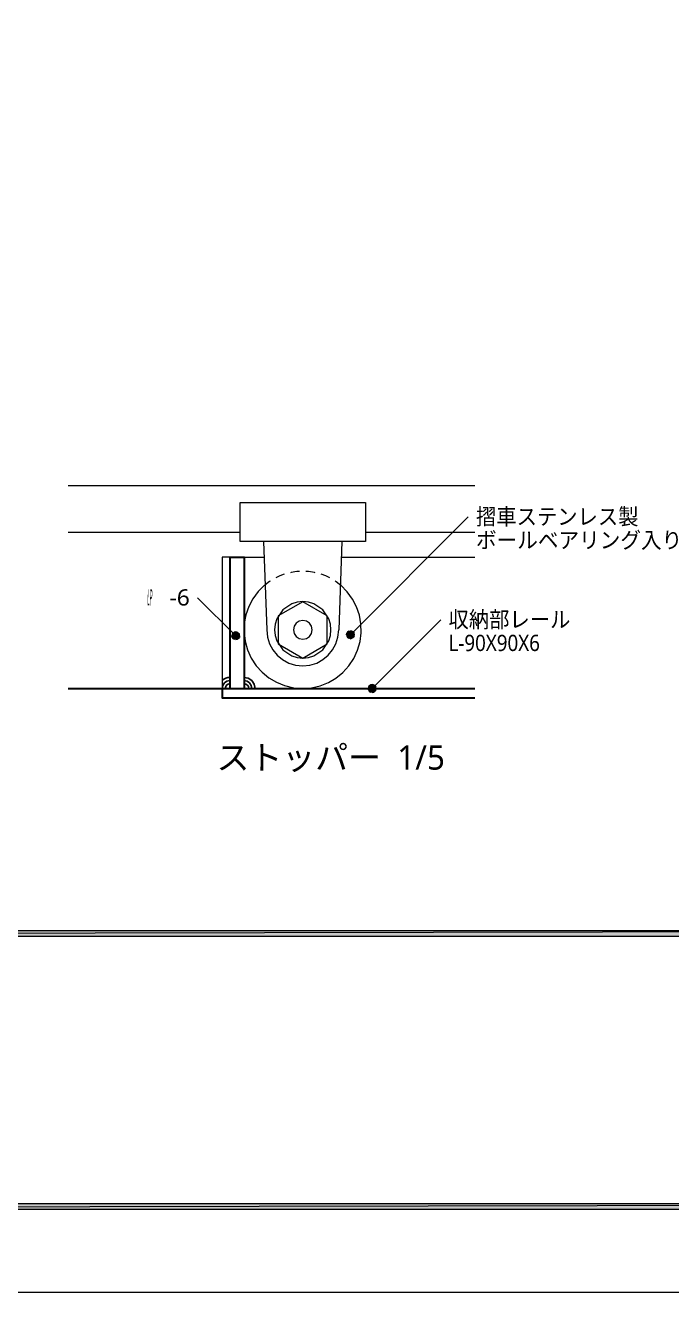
# Model space of a CAD drawing. Header units: millimetres. Extents: x 0 to 420, y 0 to 297.
# Drawn here: x 212.4 to 295.1, y 0 to 162.2 of the extents above; entities that cross this region are included whole.
import ezdxf
from ezdxf.enums import TextEntityAlignment as Align

# ---------------------------------------------------------------- set-up
doc = ezdxf.new("R2010")
doc.units = ezdxf.units.MM
doc.styles.add('kst32b', font='NotoSansJP-Variable.ttf')

msp = doc.modelspace()

# ---------------------------------------------------------------- hatches: boundary and pattern name
h = msp.add_hatch(color=7)
h.paths.add_polyline_path([(239.33, 84.56), (239.14, 84.52), (239.33, 84.07), (239.33, 84.56)])
h.paths.add_polyline_path([(239.14, 84.52), (239.33, 84.07), (238.97, 84.41), (239.14, 84.52)])
h.paths.add_polyline_path([(239.33, 84.07), (238.97, 84.41), (238.87, 84.26), (239.33, 84.07)])
h = msp.add_hatch(color=7)
h.paths.add_polyline_path([(239.8, 84.26), (239.67, 84.41), (239.33, 84.07), (239.8, 84.26)])
h.paths.add_polyline_path([(239.67, 84.41), (239.33, 84.07), (239.52, 84.52), (239.67, 84.41)])
h.paths.add_polyline_path([(239.33, 84.07), (239.52, 84.52), (239.33, 84.56), (239.33, 84.07)])
h = msp.add_hatch(color=7)
h.paths.add_polyline_path([(253.66, 84.56), (253.56, 84.39), (254.02, 84.2), (253.66, 84.56)])
h.paths.add_polyline_path([(253.56, 84.39), (254.02, 84.2), (253.51, 84.2), (253.56, 84.39)])
h.paths.add_polyline_path([(254.02, 84.2), (253.51, 84.2), (253.56, 84.01), (254.02, 84.2)])
h = msp.add_hatch(color=7)
h.paths.add_polyline_path([(254.21, 84.67), (254.02, 84.71), (254.02, 84.2), (254.21, 84.67)])
h.paths.add_polyline_path([(254.02, 84.71), (254.02, 84.2), (253.83, 84.67), (254.02, 84.71)])
h.paths.add_polyline_path([(254.02, 84.2), (253.83, 84.67), (253.66, 84.56), (254.02, 84.2)])
h = msp.add_hatch(color=7)
h.paths.add_polyline_path([(254.53, 84.2), (254.49, 84.39), (254.02, 84.2), (254.53, 84.2)])
h.paths.add_polyline_path([(254.49, 84.39), (254.02, 84.2), (254.38, 84.56), (254.49, 84.39)])
h.paths.add_polyline_path([(254.02, 84.2), (254.38, 84.56), (254.21, 84.67), (254.02, 84.2)])
h = msp.add_hatch(color=7)
h.paths.add_polyline_path([(238.87, 84.26), (238.82, 84.07), (239.33, 84.07), (238.87, 84.26)])
h.paths.add_polyline_path([(238.82, 84.07), (239.33, 84.07), (238.87, 83.86), (238.82, 84.07)])
h.paths.add_polyline_path([(239.33, 84.07), (238.87, 83.86), (238.97, 83.71), (239.33, 84.07)])
h = msp.add_hatch(color=7)
h.paths.add_polyline_path([(238.97, 83.71), (239.14, 83.61), (239.33, 84.07), (238.97, 83.71)])
h.paths.add_polyline_path([(239.14, 83.61), (239.33, 84.07), (239.33, 83.57), (239.14, 83.61)])
h.paths.add_polyline_path([(239.33, 84.07), (239.33, 83.57), (239.52, 83.61), (239.33, 84.07)])
h = msp.add_hatch(color=7)
h.paths.add_polyline_path([(239.67, 83.71), (239.8, 83.86), (239.33, 84.07), (239.67, 83.71)])
h.paths.add_polyline_path([(239.8, 83.86), (239.33, 84.07), (239.82, 84.07), (239.8, 83.86)])
h.paths.add_polyline_path([(239.33, 84.07), (239.82, 84.07), (239.8, 84.26), (239.33, 84.07)])
for points in [[(239.52, 83.61), (239.67, 83.71), (239.33, 84.07), (239.52, 83.61)], [(253.56, 84.01), (253.66, 83.84), (254.02, 84.2), (253.56, 84.01)], [(256.98, 77.79), (256.79, 77.83), (256.79, 77.32), (256.98, 77.79)]]:
    msp.add_hatch(color=7).paths.add_polyline_path(points)
h = msp.add_hatch(color=7)
h.paths.add_polyline_path([(253.66, 83.84), (253.83, 83.74), (254.02, 84.2), (253.66, 83.84)])
h.paths.add_polyline_path([(253.83, 83.74), (254.02, 84.2), (254.02, 83.69), (253.83, 83.74)])
h.paths.add_polyline_path([(254.02, 84.2), (254.02, 83.69), (254.21, 83.74), (254.02, 84.2)])
h = msp.add_hatch(color=7)
h.paths.add_polyline_path([(254.21, 83.74), (254.38, 83.84), (254.02, 84.2), (254.21, 83.74)])
h.paths.add_polyline_path([(254.38, 83.84), (254.02, 84.2), (254.49, 84.01), (254.38, 83.84)])
h.paths.add_polyline_path([(254.02, 84.2), (254.49, 84.01), (254.53, 84.2), (254.02, 84.2)])
h = msp.add_hatch(color=7)
h.paths.add_polyline_path([(256.33, 77.51), (256.29, 77.32), (256.79, 77.32), (256.33, 77.51)])
h.paths.add_polyline_path([(256.29, 77.32), (256.79, 77.32), (256.33, 77.13), (256.29, 77.32)])
h.paths.add_polyline_path([(256.79, 77.32), (256.33, 77.13), (256.43, 76.96), (256.79, 77.32)])
h = msp.add_hatch(color=7)
h.paths.add_polyline_path([(256.79, 77.83), (256.6, 77.79), (256.79, 77.32), (256.79, 77.83)])
h.paths.add_polyline_path([(256.6, 77.79), (256.79, 77.32), (256.43, 77.68), (256.6, 77.79)])
h.paths.add_polyline_path([(256.79, 77.32), (256.43, 77.68), (256.33, 77.51), (256.79, 77.32)])
h = msp.add_hatch(color=7)
h.paths.add_polyline_path([(256.43, 76.96), (256.6, 76.86), (256.79, 77.32), (256.43, 76.96)])
h.paths.add_polyline_path([(256.6, 76.86), (256.79, 77.32), (256.79, 76.81), (256.6, 76.86)])
h.paths.add_polyline_path([(256.79, 77.32), (256.79, 76.81), (256.98, 76.86), (256.79, 77.32)])
h = msp.add_hatch(color=7)
h.paths.add_polyline_path([(257.28, 77.32), (257.26, 77.51), (256.79, 77.32), (257.28, 77.32)])
h.paths.add_polyline_path([(257.26, 77.51), (256.79, 77.32), (257.13, 77.68), (257.26, 77.51)])
h.paths.add_polyline_path([(256.79, 77.32), (257.13, 77.68), (256.98, 77.79), (256.79, 77.32)])
h = msp.add_hatch(color=7)
h.paths.add_polyline_path([(256.98, 76.86), (257.13, 76.96), (256.79, 77.32), (256.98, 76.86)])
h.paths.add_polyline_path([(257.13, 76.96), (256.79, 77.32), (257.26, 77.13), (257.13, 76.96)])
h.paths.add_polyline_path([(256.79, 77.32), (257.26, 77.13), (257.28, 77.32), (256.79, 77.32)])
h = msp.add_hatch(color=7)
h.paths.add_polyline_path([(393.83, 11.35), (394.53, 10.65), (393.83, 45.64), (393.83, 11.35)])
h.paths.add_polyline_path([(394.53, 10.65), (393.83, 45.64), (394.53, 46.33), (394.53, 10.65)])
h.paths.add_polyline_path([(393.83, 45.64), (394.53, 46.33), (26.52, 45.64), (393.83, 45.64)])
h.paths.add_polyline_path([(394.53, 46.33), (26.52, 45.64), (25.82, 46.33), (394.53, 46.33)])
h.paths.add_polyline_path([(26.52, 45.64), (25.82, 46.33), (26.52, 11.35), (26.52, 45.64)])
h.paths.add_polyline_path([(25.82, 46.33), (26.52, 11.35), (25.82, 10.65), (25.82, 46.33)])
h.paths.add_polyline_path([(26.52, 11.35), (25.82, 10.65), (393.83, 11.35), (26.52, 11.35)])
h.paths.add_polyline_path([(25.82, 10.65), (393.83, 11.35), (394.53, 10.65), (25.82, 10.65)])

# ---------------------------------------------------------------- linework, layer by layer
at = {"lineweight": 13}
for points in [[(0.19, 0), (0.19, 296.97), (420.16, 296.97), (420.16, 0)], [(255.93, 96.12), (239.92, 96.12), (239.92, 101.11), (255.93, 101.11)], [(251.52, 84.83), (251.45, 85.55), (251.24, 86.23), (250.47, 87.38), (249.32, 88.15), (248.64, 88.36), (247.91, 88.43), (247.19, 88.36), (246.51, 88.15), (245.36, 87.38), (244.59, 86.23), (244.38, 85.55), (244.31, 84.83), (244.38, 84.1), (244.59, 83.42), (245.36, 82.27), (246.51, 81.5), (247.19, 81.29), (247.91, 81.22), (248.64, 81.29), (249.32, 81.5), (250.47, 82.27), (251.24, 83.42), (251.45, 84.1)], [(244.79, 86.61), (244.79, 83.02), (247.93, 81.22), (251.04, 83.02), (251.04, 86.61), (247.93, 88.41)], [(249.11, 84.83), (249.02, 85.29), (248.76, 85.67), (248.38, 85.93), (247.91, 86.02), (247.45, 85.93), (247.07, 85.67), (246.81, 85.29), (246.72, 84.83), (246.81, 84.36), (247.07, 83.98), (247.45, 83.72), (247.91, 83.63), (248.38, 83.72), (248.76, 83.98), (249.02, 84.36)]]:
    msp.add_lwpolyline(points, close=True, dxfattribs=at)
for points in [[(217.91, 103.31), (269.92, 103.31)], [(254.02, 84.2), (269.09, 99.27)], [(217.91, 97.32), (239.92, 97.32)], [(255.93, 97.32), (269.92, 97.32)], [(242.91, 96.12), (243.31, 84.81)], [(252.92, 96.12), (252.52, 84.81)], [(238.61, 94.13), (237.62, 94.13), (237.62, 77.32)], [(240.41, 94.13), (242.99, 94.13)], [(252.84, 94.13), (269.92, 94.13)], [(243.76, 91.06), (243.65, 91), (243.06, 90.53)], [(245.55, 91.95), (244.98, 91.72), (244.45, 91.48)], [(247.52, 92.31), (247.16, 92.29), (246.42, 92.18), (246.34, 92.14)], [(249.51, 92.14), (249.43, 92.16), (248.67, 92.29), (248.33, 92.31)], [(251.38, 91.46), (250.87, 91.72), (250.27, 91.93)], [(252.79, 90.51), (252.18, 90.97), (252.07, 91.06)], [(243.04, 90.55), (242.21, 89.73), (241.53, 88.81), (241.01, 87.81), (240.64, 86.74), (240.43, 85.63), (240.4, 84.5), (240.53, 83.37), (240.85, 82.25), (241.33, 81.19), (241.96, 80.23), (242.72, 79.39), (243.59, 78.68), (244.55, 78.11), (245.6, 77.68), (246.71, 77.41), (247.87, 77.32), (249.03, 77.41), (250.15, 77.67), (251.2, 78.09), (252.17, 78.66), (253.04, 79.37), (253.8, 80.2), (254.44, 81.15), (254.93, 82.21), (255.25, 83.33), (255.39, 84.46), (255.36, 85.6), (255.16, 86.7), (254.8, 87.77), (254.28, 88.77), (253.6, 89.7), (252.78, 90.52)], [(239.33, 84.07), (234.46, 88.94)], [(256.79, 77.32), (265.58, 86.11)], [(243.31, 84.83), (243.4, 83.9), (243.67, 83.03), (244.1, 82.25), (244.66, 81.57), (245.34, 81.01), (246.12, 80.58), (246.99, 80.32), (247.91, 80.22), (248.84, 80.32), (249.71, 80.58), (250.49, 81.01), (251.17, 81.57), (251.73, 82.25), (252.16, 83.03), (252.42, 83.9), (252.52, 84.83)]]:
    msp.add_lwpolyline(points, dxfattribs=at)
at = {"lineweight": 30}
for points in [[(238.61, 77.32), (238.61, 94.13), (240.41, 94.13), (240.41, 77.32)], [(217.91, 77.32), (269.92, 77.32)], [(237.62, 77.32), (237.62, 76.12), (269.92, 76.12)]]:
    msp.add_lwpolyline(points, dxfattribs=at)
at = {"lineweight": 0}
for points in [[(239.33, 84.07), (238.97, 84.41), (238.87, 84.26)], [(239.14, 84.52), (239.33, 84.07), (238.97, 84.41)], [(239.33, 84.56), (239.14, 84.52), (239.33, 84.07)], [(239.33, 84.07), (239.52, 84.52), (239.33, 84.56)], [(239.67, 84.41), (239.33, 84.07), (239.52, 84.52)], [(239.8, 84.26), (239.67, 84.41), (239.33, 84.07)], [(253.56, 84.39), (254.02, 84.2), (253.51, 84.2)], [(253.66, 84.56), (253.56, 84.39), (254.02, 84.2)], [(254.02, 84.2), (253.83, 84.67), (253.66, 84.56)], [(254.02, 84.71), (254.02, 84.2), (253.83, 84.67)], [(254.21, 84.67), (254.02, 84.71), (254.02, 84.2)], [(254.02, 84.2), (254.38, 84.56), (254.21, 84.67)], [(254.49, 84.39), (254.02, 84.2), (254.38, 84.56)], [(254.53, 84.2), (254.49, 84.39), (254.02, 84.2)], [(238.87, 84.26), (238.82, 84.07), (239.33, 84.07)], [(238.82, 84.07), (239.33, 84.07), (238.87, 83.86)], [(239.33, 84.07), (238.87, 83.86), (238.97, 83.71)], [(238.97, 83.71), (239.14, 83.61), (239.33, 84.07)], [(239.14, 83.61), (239.33, 84.07), (239.33, 83.57)], [(239.33, 84.07), (239.82, 84.07), (239.8, 84.26)], [(239.67, 83.71), (239.8, 83.86), (239.33, 84.07)], [(239.8, 83.86), (239.33, 84.07), (239.82, 84.07)], [(239.33, 84.07), (239.33, 83.57), (239.52, 83.61)], [(239.52, 83.61), (239.67, 83.71), (239.33, 84.07)], [(254.02, 84.2), (253.51, 84.2), (253.56, 84.01)], [(253.56, 84.01), (253.66, 83.84), (254.02, 84.2)], [(253.66, 83.84), (253.83, 83.74), (254.02, 84.2)], [(253.83, 83.74), (254.02, 84.2), (254.02, 83.69)], [(254.02, 84.2), (254.02, 83.69), (254.21, 83.74)], [(254.21, 83.74), (254.38, 83.84), (254.02, 84.2)], [(254.38, 83.84), (254.02, 84.2), (254.49, 84.01)], [(254.02, 84.2), (254.49, 84.01), (254.53, 84.2)], [(256.33, 77.51), (256.29, 77.32), (256.79, 77.32)], [(256.29, 77.32), (256.79, 77.32), (256.33, 77.13)], [(256.79, 77.32), (256.43, 77.68), (256.33, 77.51)], [(256.79, 77.32), (256.33, 77.13), (256.43, 76.96)], [(256.6, 77.79), (256.79, 77.32), (256.43, 77.68)], [(256.43, 76.96), (256.6, 76.86), (256.79, 77.32)], [(256.79, 77.83), (256.6, 77.79), (256.79, 77.32)], [(256.6, 76.86), (256.79, 77.32), (256.79, 76.81)], [(256.98, 77.79), (256.79, 77.83), (256.79, 77.32)], [(256.79, 77.32), (257.13, 77.68), (256.98, 77.79)], [(257.26, 77.51), (256.79, 77.32), (257.13, 77.68)], [(257.28, 77.32), (257.26, 77.51), (256.79, 77.32)], [(256.79, 77.32), (256.79, 76.81), (256.98, 76.86)], [(256.98, 76.86), (257.13, 76.96), (256.79, 77.32)], [(257.13, 76.96), (256.79, 77.32), (257.26, 77.13)], [(256.79, 77.32), (257.26, 77.13), (257.28, 77.32)], [(394.53, 46.33), (26.52, 45.64), (25.82, 46.33)], [(393.83, 45.64), (394.53, 46.33), (26.52, 45.64)], [(26.52, 11.35), (25.82, 10.65), (393.83, 11.35)], [(25.82, 10.65), (393.83, 11.35), (394.53, 10.65)]]:
    msp.add_lwpolyline(points, close=True, dxfattribs=at)
at = {"lineweight": 25}
for points in [[(238.6, 78.74), (238.32, 78.71), (238.06, 78.63), (237.81, 78.5), (237.6, 78.32)], [(238.6, 78.34), (238.21, 78.26), (237.89, 78.04), (237.67, 77.72), (237.6, 77.33)], [(238.6, 77.94), (238.37, 77.89), (238.17, 77.76), (238.05, 77.57), (238, 77.33)], [(241.81, 77.33), (241.7, 77.88), (241.4, 78.33), (240.95, 78.63), (240.4, 78.74)], [(241.41, 77.33), (241.33, 77.72), (241.11, 78.04), (240.79, 78.26), (240.4, 78.34)], [(241, 77.33), (240.96, 77.57), (240.83, 77.76), (240.64, 77.89), (240.4, 77.94)]]:
    msp.add_lwpolyline(points, dxfattribs=at)

# ---------------------------------------------------------------- texts
at = {"style": 'kst32b'}
for s, height, p, p2 in [('摺車ステンレス製', 2.079, (270.09, 98.28), (290.88, 98.28)), ('ボールベアリング入り70φ以上', 2.0791, (270.09, 95.27), (306.47, 95.27)), ('LP', 2.079, (227.99, 87.95), (228.65, 87.93)), ('-6', 2.079, (230.86, 87.93), (233.46, 87.93)), ('収納部レール', 2.079, (266.57, 85.11), (282.17, 85.11)), ('L-90X90X6', 2.079, (266.57, 82.11), (278.27, 82.11)), ('ストッパー  1/5', 3.119, (236.88, 66.93), (266.11, 66.93))]:
    msp.add_text(s, height=height, dxfattribs=at).set_placement(p, p2, align=Align.FIT)

doc.saveas('drawing.dxf')
